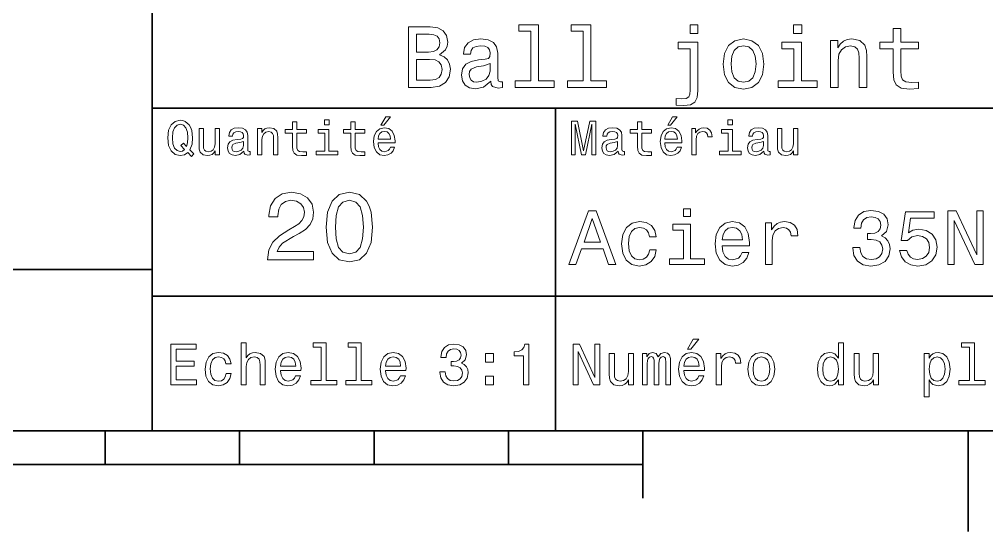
# Model space of a CAD drawing. Extents: x 0 to 297, y 0 to 210.
# Drawn here: x 152.1 to 224.1, y 2.5 to 40.6 of the extents above; entities that cross this region are included whole.
import ezdxf

# ---------------------------------------------------------------- set-up
doc = ezdxf.new("R2010")
doc.units = 0

msp = doc.modelspace()

# ---------------------------------------------------------------- linework, layer by layer
at = {"color": 7, "lineweight": 35}
for p, q in [((162, 10), (162, 70)), ((162, 34), (287, 34)), ((97, 22), (162, 22)), ((162, 20), (287, 20)), ((10, 10), (287, 10)), ((97, 10), (287, 10)), ((98.5, 7.5), (198.5, 7.5))]:
    msp.add_line(p, q, dxfattribs=at)
at = {"color": 7, "lineweight": 35, "ltscale": 0.35}
msp.add_line((192, 20), (192, 34), dxfattribs=at)
at = {"color": 7, "lineweight": 35, "ltscale": 0.25}
msp.add_line((192, 10), (192, 20), dxfattribs=at)
at = {"color": 7, "lineweight": 35, "ltscale": 0.0625}
for p, q in [((158.5, 10), (158.5, 7.5)), ((168.5, 10), (168.5, 7.5)), ((178.5, 10), (178.5, 7.5)), ((188.5, 10), (188.5, 7.5))]:
    msp.add_line(p, q, dxfattribs=at)
at = {"color": 7, "lineweight": 35, "ltscale": 0.125}
msp.add_line((198.5, 10), (198.5, 5), dxfattribs=at)
at = {"color": 7, "lineweight": 35, "ltscale": 0.1875}
msp.add_line((222.699997, 10), (222.699997, 2.5), dxfattribs=at)
at = {"color": 7, "lineweight": 13}
for points in [[(183.372482, 37.961815), (183.82637, 38.337894), (183.943085, 38.590778), (183.981995, 38.902016), (183.89769, 39.388329), (183.644806, 39.738472), (183.236313, 39.95245), (182.66571, 40.030258), (181.064117, 40.030258), (181.064117, 35.530258), (182.756485, 35.530258), (183.359512, 35.621037), (183.806915, 35.886887), (184.085739, 36.308357), (184.182999, 36.87896), (184.124634, 37.261528), (183.969025, 37.57925), (183.716141, 37.812679)], [(190.161377, 39.706051), (190.161377, 36.010086), (188.987747, 36.010086), (188.987747, 35.530258), (191.899139, 35.530258), (191.899139, 36.010086), (190.731995, 36.010086), (190.731995, 40.185879), (189.266571, 40.185879), (189.266571, 39.706051)], [(194.064835, 39.706051), (194.064835, 36.010086), (192.891205, 36.010086), (192.891205, 35.530258), (195.802597, 35.530258), (195.802597, 36.010086), (194.635452, 36.010086), (194.635452, 40.185879), (193.170029, 40.185879), (193.170029, 39.706051)], [(202.585022, 40.185879), (202.014404, 40.185879), (202.014404, 39.537464), (202.585022, 39.537464)], [(210.307632, 40.185879), (209.704605, 40.185879), (209.704605, 39.537464), (210.307632, 39.537464)], [(217.115997, 38.409222), (217.115997, 36.664986), (217.154892, 36.100864), (217.336456, 35.711815), (217.69957, 35.484871), (218.315552, 35.407059), (218.989914, 35.43948), (218.989914, 35.932274), (218.497116, 35.893372), (218.049713, 35.945244), (217.809799, 36.107349), (217.706055, 36.379681), (217.6866, 36.762245), (217.6866, 38.409222), (218.989914, 38.409222), (218.989914, 38.895531), (217.6866, 38.895531), (217.6866, 39.913544), (217.115997, 39.913544), (217.115997, 38.895531), (216.130402, 38.895531), (216.130402, 38.409222)], [(182.542511, 38.162823), (181.66066, 38.162823), (181.66066, 39.492073), (182.594376, 39.492073), (182.944519, 39.453171), (183.190918, 39.336452), (183.340057, 39.135445), (183.391937, 38.837173), (183.333572, 38.538902), (183.177948, 38.331409), (182.912109, 38.201729)], [(187.191635, 35.98415), (187.191635, 35.964695), (187.22406, 35.744236), (187.32132, 35.588615), (187.729828, 35.465416), (188.047546, 35.517288), (188.047546, 35.958214), (187.911377, 35.938759), (187.729828, 36.023052), (187.697403, 36.282421), (187.697403, 38.085014), (187.619598, 38.545387), (187.392654, 38.869595), (186.997116, 39.064121), (186.439484, 39.135445), (185.894806, 39.057636), (185.492798, 38.837173), (185.239914, 38.493515), (185.155624, 38.039623), (185.155624, 38.000721), (185.667862, 38.000721), (185.713257, 38.273052), (185.855911, 38.467579), (186.08934, 38.584293), (186.420029, 38.629681), (186.737747, 38.59726), (186.964691, 38.5), (187.100861, 38.331409), (187.146255, 38.09798), (187.120316, 37.825645), (187.016571, 37.68948), (186.757202, 37.624638), (186.270889, 37.572765), (185.713257, 37.456051), (185.317719, 37.248558), (185.08429, 36.924351), (185.01297, 36.444523), (185.077805, 36.016571), (185.278824, 35.698845), (185.603027, 35.497837), (186.05043, 35.426514), (186.653458, 35.562679)], [(200.963974, 34.719738), (200.963974, 34.207493), (201.547546, 34.175072), (202.046829, 34.239914), (202.364548, 34.440922), (202.533142, 34.791065), (202.585022, 35.290344), (202.585022, 38.895531), (201.119598, 38.895531), (201.119598, 38.409222), (202.014404, 38.409222), (202.014404, 35.335735), (201.988464, 35.024494), (201.904175, 34.829971), (201.716141, 34.719738), (201.398407, 34.687317)], [(204.471893, 37.268009), (204.575653, 36.476944), (204.873917, 35.893372), (205.34726, 35.530258), (205.982712, 35.407059), (206.611664, 35.530258), (207.085022, 35.886887), (207.383286, 36.470459), (207.493515, 37.268009), (207.383286, 38.059078), (207.085022, 38.649136), (206.611664, 39.005764), (205.982712, 39.135445), (205.34726, 39.005764), (204.873917, 38.642651), (204.575653, 38.059078)], [(210.288177, 36.010086), (210.288177, 38.895531), (208.822769, 38.895531), (208.822769, 38.409222), (209.717575, 38.409222), (209.717575, 36.010086), (208.55043, 36.010086), (208.55043, 35.530258), (211.468292, 35.530258), (211.468292, 36.010086)], [(212.447403, 35.530258), (213.018005, 35.530258), (213.018005, 37.540344), (213.07637, 38.000721), (213.264404, 38.337894), (213.556198, 38.545387), (213.945251, 38.623199), (214.256485, 38.558357), (214.451004, 38.383286), (214.548264, 38.091499), (214.580688, 37.70245), (214.580688, 35.530258), (215.151291, 35.530258), (215.151291, 37.819164), (215.125366, 38.279537), (215.008636, 38.662102), (214.626083, 39.012245), (214.029541, 39.135445), (213.698853, 39.090057), (213.420029, 38.966858), (213.180115, 38.759365), (212.992065, 38.480545), (212.992065, 39.012245), (212.447403, 39.012245)], [(205.055481, 37.274494), (205.113831, 37.858067), (205.295395, 38.279537), (205.587173, 38.538902), (205.982712, 38.629681), (206.371765, 38.538902), (206.663544, 38.286022), (206.845093, 37.858067), (206.909943, 37.274494), (206.845093, 36.684437), (206.663544, 36.256481), (206.371765, 35.997116), (205.982712, 35.912823), (205.587173, 35.997116), (205.295395, 36.256481), (205.113831, 36.684437)], [(182.68515, 36.068443), (181.66066, 36.068443), (181.66066, 37.618156), (182.626801, 37.618156), (183.035309, 37.572765), (183.327087, 37.4366), (183.502167, 37.203171), (183.560516, 36.865993), (183.502167, 36.509365), (183.340057, 36.262966), (183.067719, 36.113831)], [(187.126801, 36.749279), (187.048996, 36.412102), (186.841492, 36.152737), (186.530258, 35.98415), (186.14769, 35.925793), (185.901291, 35.958214), (185.726227, 36.061958), (185.615997, 36.243515), (185.583572, 36.496395), (185.609512, 36.723343), (185.713257, 36.885445), (186.128235, 37.067001), (186.653458, 37.14481), (187.126801, 37.30043)], [(164.642654, 30.685879), (164.916428, 30.401297), (165.107346, 30.592218), (164.811966, 30.894812), (164.963257, 31.305475), (165.010086, 31.780979), (164.941635, 32.339336), (164.862396, 32.56628), (164.757919, 32.753601), (164.46254, 33.009365), (164.282425, 33.074207), (164.08429, 33.099422), (163.702454, 33.009365), (163.41066, 32.757202), (163.223343, 32.342937), (163.158508, 31.780979), (163.223343, 31.219019), (163.407059, 30.804754), (163.698853, 30.54899), (164.08429, 30.462536), (164.39769, 30.520172)], [(175.161377, 33.117435), (174.82637, 33.117435), (174.82637, 32.757202), (175.161377, 32.757202)], [(179.015854, 32.728386), (179.228394, 32.728386), (179.729111, 33.340778), (179.376083, 33.340778)], [(200.341492, 32.728386), (200.554031, 32.728386), (201.054749, 33.340778), (200.701736, 33.340778)], [(205.161377, 33.117435), (204.82637, 33.117435), (204.82637, 32.757202), (205.161377, 32.757202)], [(164.41571, 30.916426), (164.260803, 30.801151), (164.08429, 30.765129), (163.850143, 30.829971), (163.666428, 31.024494), (163.543945, 31.341497), (163.504318, 31.780979), (163.543945, 32.216858), (163.662827, 32.537464), (163.846542, 32.731987), (164.08429, 32.80043), (164.318451, 32.731987), (164.502167, 32.533859), (164.621033, 32.213257), (164.664261, 31.780979), (164.631851, 31.40634), (164.5634, 31.150576), (164.329254, 31.395533), (164.13472, 31.211815)], [(166.998566, 32.465416), (166.681549, 32.465416), (166.681549, 31.348703), (166.645538, 31.089336), (166.541061, 30.902016), (166.378967, 30.786743), (166.166428, 30.750719), (165.997116, 30.779539), (165.889053, 30.865993), (165.827805, 31.013687), (165.8134, 31.222622), (165.8134, 32.465416), (165.496399, 32.465416), (165.496399, 31.193804), (165.507202, 30.93804), (165.575653, 30.725504), (165.784576, 30.530979), (166.119598, 30.462536), (166.299713, 30.487751), (166.454605, 30.552593), (166.587891, 30.664265), (166.695969, 30.826368), (166.695969, 30.530979), (166.998566, 30.530979)], [(168.824921, 30.78314), (168.824921, 30.772333), (168.842941, 30.649855), (168.896973, 30.5634), (169.123917, 30.494957), (169.30043, 30.523775), (169.30043, 30.768732), (169.224777, 30.757925), (169.123917, 30.804754), (169.105911, 30.948847), (169.105911, 31.950287), (169.062683, 32.206051), (168.9366, 32.386166), (168.716858, 32.494236), (168.407059, 32.533859), (168.104462, 32.490635), (167.881119, 32.368156), (167.740631, 32.177231), (167.693802, 31.925072), (167.693802, 31.903458), (167.978394, 31.903458), (168.003601, 32.054756), (168.082855, 32.162823), (168.21254, 32.227665), (168.396255, 32.25288), (168.572769, 32.234871), (168.698853, 32.180836), (168.77449, 32.087173), (168.799713, 31.957493), (168.785309, 31.806194), (168.727661, 31.730547), (168.583572, 31.694523), (168.3134, 31.665705), (168.003601, 31.600864), (167.783859, 31.48559), (167.654175, 31.305475), (167.614548, 31.038904), (167.650574, 30.801151), (167.762253, 30.62464), (167.942368, 30.512968), (168.190918, 30.473343), (168.52594, 30.54899)], [(169.844376, 30.530979), (170.161377, 30.530979), (170.161377, 31.647694), (170.193802, 31.903458), (170.298279, 32.090778), (170.460373, 32.206051), (170.676514, 32.249279), (170.849426, 32.213257), (170.957489, 32.115993), (171.011536, 31.95389), (171.029541, 31.737751), (171.029541, 30.530979), (171.346542, 30.530979), (171.346542, 31.802593), (171.332138, 32.058357), (171.267288, 32.270893), (171.054749, 32.465416), (170.723343, 32.533859), (170.539627, 32.508644), (170.38472, 32.440201), (170.251434, 32.324928), (170.146973, 32.170029), (170.146973, 32.465416), (169.844376, 32.465416)], [(172.438034, 32.130402), (172.438034, 31.161383), (172.459656, 30.847982), (172.560516, 30.631844), (172.762253, 30.505762), (173.104462, 30.462536), (173.479111, 30.480547), (173.479111, 30.754322), (173.205338, 30.732708), (172.956772, 30.761526), (172.823486, 30.851583), (172.765854, 31.002882), (172.755035, 31.215418), (172.755035, 32.130402), (173.479111, 32.130402), (173.479111, 32.400574), (172.755035, 32.400574), (172.755035, 32.966137), (172.438034, 32.966137), (172.438034, 32.400574), (171.890488, 32.400574), (171.890488, 32.130402)], [(175.150574, 30.79755), (175.150574, 32.400574), (174.336456, 32.400574), (174.336456, 32.130402), (174.833572, 32.130402), (174.833572, 30.79755), (174.185165, 30.79755), (174.185165, 30.530979), (175.806198, 30.530979), (175.806198, 30.79755)], [(176.775223, 32.130402), (176.775223, 31.161383), (176.796829, 30.847982), (176.89769, 30.631844), (177.099426, 30.505762), (177.44165, 30.462536), (177.816284, 30.480547), (177.816284, 30.754322), (177.542511, 30.732708), (177.293945, 30.761526), (177.16066, 30.851583), (177.103027, 31.002882), (177.092224, 31.215418), (177.092224, 32.130402), (177.816284, 32.130402), (177.816284, 32.400574), (177.092224, 32.400574), (177.092224, 32.966137), (176.775223, 32.966137), (176.775223, 32.400574), (176.227661, 32.400574), (176.227661, 32.130402)], [(178.796112, 31.40634), (180.064117, 31.40634), (180.067719, 31.554033), (180.010086, 31.9683), (179.851593, 32.278099), (179.599426, 32.465416), (179.264404, 32.533859), (178.9366, 32.461815), (178.684433, 32.260086), (178.522339, 31.932276), (178.464691, 31.5), (178.518738, 31.056915), (178.680832, 30.732708), (178.929398, 30.530979), (179.253601, 30.462536), (179.534576, 30.509365), (179.765137, 30.631844), (179.934433, 30.826368), (180.031708, 31.085733), (179.718292, 31.085733), (179.653458, 30.941643), (179.559799, 30.833572), (179.293228, 30.747118), (179.087891, 30.786743), (178.932999, 30.912823), (178.832138, 31.118155), (178.796112, 31.395533)], [(193.183716, 30.530979), (193.46109, 30.530979), (193.46109, 32.80043), (193.929398, 30.530979), (194.239197, 30.530979), (194.703888, 32.80043), (194.703888, 30.530979), (194.984863, 30.530979), (194.984863, 33.030979), (194.545395, 33.030979), (194.08429, 30.826368), (193.626801, 33.030979), (193.183716, 33.030979)], [(196.656342, 30.78314), (196.656342, 30.772333), (196.674347, 30.649855), (196.728394, 30.5634), (196.955338, 30.494957), (197.131851, 30.523775), (197.131851, 30.768732), (197.056198, 30.757925), (196.955338, 30.804754), (196.937317, 30.948847), (196.937317, 31.950287), (196.894089, 32.206051), (196.768005, 32.386166), (196.548264, 32.494236), (196.23848, 32.533859), (195.935883, 32.490635), (195.71254, 32.368156), (195.572052, 32.177231), (195.525223, 31.925072), (195.525223, 31.903458), (195.809799, 31.903458), (195.835022, 32.054756), (195.914261, 32.162823), (196.043945, 32.227665), (196.227661, 32.25288), (196.404175, 32.234871), (196.530258, 32.180836), (196.605911, 32.087173), (196.631119, 31.957493), (196.616714, 31.806194), (196.559082, 31.730547), (196.414978, 31.694523), (196.144806, 31.665705), (195.835022, 31.600864), (195.61528, 31.48559), (195.485596, 31.305475), (195.445969, 31.038904), (195.481995, 30.801151), (195.593658, 30.62464), (195.773773, 30.512968), (196.022339, 30.473343), (196.357346, 30.54899)], [(198.100861, 32.130402), (198.100861, 31.161383), (198.122482, 30.847982), (198.223343, 30.631844), (198.425079, 30.505762), (198.767288, 30.462536), (199.141937, 30.480547), (199.141937, 30.754322), (198.868149, 30.732708), (198.619598, 30.761526), (198.486313, 30.851583), (198.42868, 31.002882), (198.417862, 31.215418), (198.417862, 32.130402), (199.141937, 32.130402), (199.141937, 32.400574), (198.417862, 32.400574), (198.417862, 32.966137), (198.100861, 32.966137), (198.100861, 32.400574), (197.553314, 32.400574), (197.553314, 32.130402)], [(200.121765, 31.40634), (201.389771, 31.40634), (201.393372, 31.554033), (201.335739, 31.9683), (201.177231, 32.278099), (200.925079, 32.465416), (200.590057, 32.533859), (200.262253, 32.461815), (200.010086, 32.260086), (199.847977, 31.932276), (199.790344, 31.5), (199.844376, 31.056915), (200.006485, 30.732708), (200.255051, 30.530979), (200.579254, 30.462536), (200.860229, 30.509365), (201.090775, 30.631844), (201.260086, 30.826368), (201.357346, 31.085733), (201.043945, 31.085733), (200.979111, 30.941643), (200.885452, 30.833572), (200.618881, 30.747118), (200.413544, 30.786743), (200.258652, 30.912823), (200.157776, 31.118155), (200.121765, 31.395533)], [(202.131851, 30.530979), (202.448853, 30.530979), (202.448853, 31.636887), (202.481262, 31.903458), (202.578537, 32.094379), (202.73703, 32.209652), (202.94957, 32.249279), (203.108063, 32.224064), (203.226944, 32.152016), (203.298996, 32.029537), (203.324203, 31.863832), (203.644806, 31.863832), (203.601593, 32.155621), (203.482712, 32.364552), (203.284576, 32.490635), (203.014404, 32.533859), (202.830688, 32.505043), (202.672195, 32.432995), (202.531708, 32.310516), (202.420029, 32.144814), (202.420029, 32.465416), (202.131851, 32.465416)], [(205.150574, 30.79755), (205.150574, 32.400574), (204.336456, 32.400574), (204.336456, 32.130402), (204.833572, 32.130402), (204.833572, 30.79755), (204.185165, 30.79755), (204.185165, 30.530979), (205.806198, 30.530979), (205.806198, 30.79755)], [(207.499283, 30.78314), (207.499283, 30.772333), (207.517288, 30.649855), (207.57132, 30.5634), (207.798264, 30.494957), (207.974777, 30.523775), (207.974777, 30.768732), (207.899139, 30.757925), (207.798264, 30.804754), (207.780258, 30.948847), (207.780258, 31.950287), (207.73703, 32.206051), (207.610947, 32.386166), (207.391205, 32.494236), (207.081406, 32.533859), (206.778824, 32.490635), (206.555481, 32.368156), (206.414978, 32.177231), (206.368149, 31.925072), (206.368149, 31.903458), (206.65274, 31.903458), (206.677948, 32.054756), (206.757202, 32.162823), (206.886887, 32.227665), (207.070602, 32.25288), (207.247116, 32.234871), (207.373199, 32.180836), (207.448853, 32.087173), (207.47406, 31.957493), (207.459656, 31.806194), (207.402023, 31.730547), (207.257919, 31.694523), (206.987747, 31.665705), (206.677948, 31.600864), (206.458206, 31.48559), (206.328537, 31.305475), (206.28891, 31.038904), (206.324921, 30.801151), (206.4366, 30.62464), (206.616714, 30.512968), (206.86528, 30.473343), (207.200287, 30.54899)], [(210.010086, 32.465416), (209.693085, 32.465416), (209.693085, 31.348703), (209.657059, 31.089336), (209.552597, 30.902016), (209.390488, 30.786743), (209.177948, 30.750719), (209.008636, 30.779539), (208.900574, 30.865993), (208.83934, 31.013687), (208.824921, 31.222622), (208.824921, 32.465416), (208.507919, 32.465416), (208.507919, 31.193804), (208.518738, 30.93804), (208.587173, 30.725504), (208.796112, 30.530979), (209.131119, 30.462536), (209.311234, 30.487751), (209.466141, 30.552593), (209.599426, 30.664265), (209.707489, 30.826368), (209.707489, 30.530979), (210.010086, 30.530979)], [(178.796112, 31.672911), (178.835739, 31.921469), (178.932999, 32.105186), (179.080688, 32.216858), (179.275208, 32.256485), (179.466141, 32.216858), (179.613831, 32.105186), (179.703888, 31.921469), (179.736313, 31.672911)], [(200.121765, 31.672911), (200.161377, 31.921469), (200.258652, 32.105186), (200.406342, 32.216858), (200.600861, 32.256485), (200.791794, 32.216858), (200.939484, 32.105186), (201.029541, 31.921469), (201.061966, 31.672911)], [(168.78891, 31.208212), (168.745682, 31.020893), (168.630402, 30.876801), (168.457489, 30.78314), (168.244965, 30.750719), (168.108063, 30.768732), (168.010803, 30.826368), (167.94957, 30.927233), (167.931549, 31.067722), (167.945969, 31.193804), (168.003601, 31.283861), (168.234146, 31.384726), (168.52594, 31.427954), (168.78891, 31.514408)], [(196.620316, 31.208212), (196.577087, 31.020893), (196.461823, 30.876801), (196.28891, 30.78314), (196.07637, 30.750719), (195.939484, 30.768732), (195.842224, 30.826368), (195.780975, 30.927233), (195.76297, 31.067722), (195.777374, 31.193804), (195.835022, 31.283861), (196.065567, 31.384726), (196.357346, 31.427954), (196.620316, 31.514408)], [(207.463257, 31.208212), (207.420029, 31.020893), (207.304749, 30.876801), (207.131851, 30.78314), (206.919312, 30.750719), (206.782425, 30.768732), (206.68515, 30.826368), (206.623917, 30.927233), (206.605911, 31.067722), (206.620316, 31.193804), (206.677948, 31.283861), (206.908508, 31.384726), (207.200287, 31.427954), (207.463257, 31.514408)], [(170.573486, 22.700289), (174.010086, 22.700289), (174.010086, 23.319885), (171.293945, 23.319885), (171.445251, 23.658503), (171.70462, 23.939482), (172.504318, 24.45101), (172.929398, 24.667147), (173.404907, 24.976946), (173.743515, 25.337177), (173.938049, 25.762249), (174.010086, 26.244957), (173.887604, 26.850143), (173.548996, 27.325649), (173.030258, 27.628242), (172.360229, 27.736313), (171.668594, 27.613834), (171.142654, 27.275217), (170.804031, 26.734871), (170.688766, 26.021614), (170.688766, 25.92075), (171.344376, 25.92075), (171.344376, 25.978386), (171.409225, 26.4683), (171.603745, 26.828531), (171.913544, 27.059078), (172.324203, 27.138329), (172.742081, 27.066282), (173.05188, 26.886168), (173.253601, 26.605188), (173.325653, 26.252163), (173.275223, 25.92075), (173.138336, 25.639771), (172.907776, 25.394814), (172.590775, 25.178675), (172.16571, 24.948128), (171.459656, 24.501442), (170.96254, 24.025938), (170.667145, 23.449568), (170.573486, 22.721903)], [(174.932281, 25.142653), (175.040344, 24.011528), (175.378967, 23.204611), (175.919312, 22.714699), (176.668594, 22.556196), (177.41066, 22.714699), (177.951004, 23.204611), (178.282425, 24.011528), (178.39769, 25.142653), (178.282425, 26.266571), (178.145538, 26.713257), (177.951004, 27.080692), (177.41066, 27.570606), (176.668594, 27.736313), (175.919312, 27.570606), (175.378967, 27.073488), (175.040344, 26.266571)], [(175.623917, 25.142653), (175.681564, 26.01441), (175.861679, 26.641211), (176.185883, 27.008646), (176.668594, 27.138329), (177.144089, 27.008646), (177.468307, 26.641211), (177.648422, 26.01441), (177.706055, 25.142653), (177.648422, 24.263689), (177.468307, 23.636889), (177.144089, 23.269453), (176.668594, 23.146975), (176.185883, 23.269453), (175.861679, 23.636889), (175.681564, 24.263689)], [(192.982712, 22.360231), (193.51297, 22.360231), (193.933716, 23.536024), (195.530258, 23.536024), (195.951004, 22.360231), (196.492798, 22.360231), (195.028824, 26.365995), (194.440918, 26.365995)], [(202.048996, 26.49856), (201.51297, 26.49856), (201.51297, 25.922192), (202.048996, 25.922192)], [(214.100861, 23.616716), (214.100861, 23.57637), (214.193085, 23.023056), (214.463974, 22.60807), (214.890488, 22.342941), (215.455338, 22.244957), (216.054749, 22.342941), (216.504318, 22.596542), (216.792511, 23), (216.896255, 23.518732), (216.850143, 23.858791), (216.723343, 24.135448), (216.515854, 24.348703), (216.239197, 24.504324), (216.613831, 24.815563), (216.746399, 25.311239), (216.659943, 25.760807), (216.412109, 26.100864), (216.008636, 26.314121), (215.455338, 26.38905), (214.9366, 26.296831), (214.53891, 26.043228), (214.279541, 25.639771), (214.193085, 25.103746), (214.193085, 25.063402), (214.706055, 25.063402), (214.752167, 25.432278), (214.902023, 25.697407), (215.144089, 25.858791), (215.484146, 25.916428), (215.783859, 25.870317), (216.002884, 25.749281), (216.135452, 25.553314), (216.187317, 25.288185), (216.135452, 25.005764), (215.997116, 24.815563), (215.755035, 24.700289), (215.426514, 24.665707), (215.201721, 24.671471), (215.201721, 24.216139), (215.484146, 24.227667), (215.84726, 24.175793), (216.118149, 24.037464), (216.279541, 23.812681), (216.337173, 23.518732), (216.273773, 23.184439), (216.106628, 22.9366), (215.841492, 22.780981), (215.489914, 22.729107), (215.126801, 22.786745), (214.861664, 22.959656), (214.694519, 23.236313), (214.631119, 23.616716)], [(217.593658, 23.40346), (217.720459, 22.930836), (218.002884, 22.56196), (218.417862, 22.331413), (218.94812, 22.244957), (219.530258, 22.348703), (219.985596, 22.631124), (220.273773, 23.080692), (220.383286, 23.657061), (220.285309, 24.193085), (220.008636, 24.613834), (219.57637, 24.884727), (219.017288, 24.98271), (218.585007, 24.913546), (218.250717, 24.723343), (218.412109, 25.801153), (220.164261, 25.801153), (220.164261, 26.273777), (218.02594, 26.273777), (217.708939, 24.152739), (218.170029, 24.152739), (218.504318, 24.423632), (218.930832, 24.521614), (219.299713, 24.458214), (219.582123, 24.273777), (219.760803, 23.991356), (219.824203, 23.628242), (219.760803, 23.265131), (219.57637, 22.98271), (219.293945, 22.804035), (218.930832, 22.740635), (218.625366, 22.780981), (218.389053, 22.913546), (218.216141, 23.121038), (218.129684, 23.40346)], [(221.17868, 22.360231), (221.657059, 22.360231), (221.657059, 25.639771), (223.190201, 22.360231), (223.806915, 22.360231), (223.806915, 26.360231), (223.322769, 26.360231), (223.322769, 23.080692), (221.806915, 26.360231), (221.17868, 26.360231)], [(194.118149, 24.025938), (194.734863, 25.789627), (195.351578, 24.025938)], [(198.982712, 24.429396), (199.484146, 24.429396), (199.380402, 24.890491), (199.132568, 25.253603), (198.746399, 25.478386), (198.244949, 25.564842), (197.69165, 25.449568), (197.270889, 25.126802), (197.005768, 24.602306), (196.913544, 23.899136), (197, 23.201731), (197.259369, 22.682999), (197.668594, 22.360231), (198.227661, 22.250721), (198.723343, 22.337177), (199.109512, 22.579252), (199.374634, 22.959656), (199.489914, 23.46686), (199.005768, 23.46686), (198.919312, 23.144093), (198.757919, 22.902018), (198.527374, 22.752163), (198.244949, 22.706053), (197.893372, 22.780981), (197.639771, 23.011528), (197.484146, 23.386168), (197.432281, 23.916428), (197.484146, 24.43516), (197.645538, 24.809799), (197.904892, 25.040346), (198.244949, 25.121038), (198.544662, 25.069164), (198.769455, 24.9366), (198.919312, 24.717581)], [(202.031708, 22.786745), (202.031708, 25.351585), (200.729111, 25.351585), (200.729111, 24.91931), (201.52449, 24.91931), (201.52449, 22.786745), (200.48703, 22.786745), (200.48703, 22.360231), (203.080688, 22.360231), (203.080688, 22.786745)], [(204.394806, 23.760807), (206.42363, 23.760807), (206.429398, 23.99712), (206.337173, 24.659943), (206.083572, 25.155621), (205.680115, 25.455332), (205.144089, 25.564842), (204.619598, 25.449568), (204.216141, 25.126802), (203.956772, 24.602306), (203.864548, 23.910664), (203.951004, 23.201731), (204.210373, 22.682999), (204.608063, 22.360231), (205.126801, 22.250721), (205.57637, 22.325649), (205.945251, 22.521614), (206.216141, 22.832853), (206.371765, 23.247839), (205.870316, 23.247839), (205.766571, 23.017292), (205.616714, 22.844381), (205.190201, 22.706053), (204.861664, 22.769453), (204.613831, 22.971182), (204.452454, 23.299713), (204.394806, 23.743517)], [(207.610947, 22.360231), (208.118149, 22.360231), (208.118149, 24.129684), (208.170029, 24.556196), (208.325653, 24.861671), (208.579254, 25.04611), (208.919312, 25.10951), (209.172913, 25.069164), (209.363113, 24.953892), (209.478394, 24.757925), (209.518738, 24.492796), (210.031708, 24.492796), (209.96254, 24.959656), (209.772339, 25.293949), (209.455338, 25.495678), (209.023056, 25.564842), (208.729111, 25.518732), (208.47551, 25.40346), (208.250717, 25.207493), (208.072052, 24.942364), (208.072052, 25.455332), (207.610947, 25.455332)], [(204.394806, 24.187321), (204.458206, 24.585014), (204.613831, 24.878963), (204.850143, 25.057638), (205.161377, 25.121038), (205.466858, 25.057638), (205.703171, 24.878963), (205.84726, 24.585014), (205.899139, 24.187321)], [(201.809799, 16.065563), (202.06485, 16.065563), (202.66571, 16.800432), (202.242081, 16.800432)], [(163.393372, 13.428675), (165.295395, 13.428675), (165.295395, 13.791787), (163.791061, 13.791787), (163.791061, 14.807637), (165.131119, 14.807637), (165.131119, 15.166427), (163.791061, 15.166427), (163.791061, 16.065563), (165.260803, 16.065563), (165.260803, 16.428675), (163.393372, 16.428675)], [(167.48703, 14.980548), (167.863113, 14.980548), (167.785309, 15.326369), (167.599426, 15.598703), (167.309799, 15.767292), (166.933716, 15.832133), (166.518738, 15.745678), (166.203171, 15.503603), (166.004318, 15.110231), (165.935165, 14.582853), (166, 14.059798), (166.194519, 13.67075), (166.501434, 13.428675), (166.920746, 13.346542), (167.292511, 13.411384), (167.582138, 13.592939), (167.780975, 13.878242), (167.867432, 14.258646), (167.504318, 14.258646), (167.439484, 14.016571), (167.318451, 13.835014), (167.145538, 13.722623), (166.933716, 13.688041), (166.670029, 13.744237), (166.479828, 13.917148), (166.363113, 14.198127), (166.324203, 14.595821), (166.363113, 14.984871), (166.484146, 15.26585), (166.67868, 15.438761), (166.933716, 15.49928), (167.158508, 15.460375), (167.327087, 15.360951), (167.439484, 15.196686)], [(168.610947, 13.428675), (168.991348, 13.428675), (168.991348, 14.768732), (169.030258, 15.075649), (169.155624, 15.300432), (169.350143, 15.438761), (169.609512, 15.490635), (169.817001, 15.447407), (169.946686, 15.330692), (170.011536, 15.136168), (170.033142, 14.876801), (170.033142, 13.428675), (170.413544, 13.428675), (170.413544, 14.954612), (170.396255, 15.261528), (170.318451, 15.516571), (170.0634, 15.75), (169.66571, 15.832133), (169.44957, 15.801874), (169.263687, 15.719741), (169.108063, 15.590058), (168.991348, 15.412825), (168.991348, 16.532421), (168.610947, 16.532421)], [(171.546112, 14.479107), (173.067719, 14.479107), (173.072052, 14.656341), (173.002884, 15.153459), (172.812683, 15.525217), (172.510086, 15.75), (172.108063, 15.832133), (171.714691, 15.745678), (171.412109, 15.503603), (171.217575, 15.110231), (171.148422, 14.591499), (171.213257, 14.059798), (171.407776, 13.67075), (171.706055, 13.428675), (172.095108, 13.346542), (172.432281, 13.402739), (172.708939, 13.549712), (172.912109, 13.783141), (173.028824, 14.09438), (172.65274, 14.09438), (172.574936, 13.92147), (172.46254, 13.791787), (172.142654, 13.688041), (171.896255, 13.735591), (171.710373, 13.886888), (171.58934, 14.133286), (171.546112, 14.466139)], [(174.572052, 16.212536), (174.572052, 13.748559), (173.789627, 13.748559), (173.789627, 13.428675), (175.730545, 13.428675), (175.730545, 13.748559), (174.952454, 13.748559), (174.952454, 16.532421), (173.97551, 16.532421), (173.97551, 16.212536)], [(177.174347, 16.212536), (177.174347, 13.748559), (176.391937, 13.748559), (176.391937, 13.428675), (178.332855, 13.428675), (178.332855, 13.748559), (177.554749, 13.748559), (177.554749, 16.532421), (176.577805, 16.532421), (176.577805, 16.212536)], [(179.353027, 14.479107), (180.874634, 14.479107), (180.878967, 14.656341), (180.809799, 15.153459), (180.619598, 15.525217), (180.317001, 15.75), (179.914978, 15.832133), (179.521606, 15.745678), (179.219025, 15.503603), (179.02449, 15.110231), (178.955338, 14.591499), (179.020172, 14.059798), (179.214691, 13.67075), (179.51297, 13.428675), (179.902023, 13.346542), (180.239197, 13.402739), (180.515854, 13.549712), (180.719025, 13.783141), (180.835739, 14.09438), (180.459656, 14.09438), (180.381851, 13.92147), (180.269455, 13.791787), (179.94957, 13.688041), (179.703171, 13.735591), (179.517288, 13.886888), (179.396255, 14.133286), (179.353027, 14.466139)], [(183.404892, 14.371037), (183.404892, 14.340778), (183.47406, 13.925793), (183.677231, 13.614553), (183.997116, 13.415707), (184.420746, 13.342219), (184.870316, 13.415707), (185.207489, 13.605908), (185.42363, 13.908502), (185.501434, 14.297551), (185.466858, 14.552594), (185.37175, 14.760087), (185.216125, 14.92003), (185.008636, 15.036744), (185.289612, 15.270173), (185.389038, 15.641932), (185.324203, 15.979107), (185.138321, 16.23415), (184.835724, 16.394093), (184.420746, 16.450289), (184.031693, 16.381124), (183.733429, 16.190922), (183.538895, 15.888329), (183.47406, 15.486312), (183.47406, 15.456053), (183.85878, 15.456053), (183.893372, 15.73271), (184.005753, 15.931557), (184.187317, 16.052593), (184.442352, 16.095821), (184.667145, 16.061239), (184.831406, 15.970462), (184.930832, 15.823487), (184.969727, 15.62464), (184.930832, 15.412825), (184.827087, 15.270173), (184.645523, 15.183718), (184.399124, 15.157782), (184.230545, 15.162104), (184.230545, 14.820605), (184.442352, 14.829251), (184.714691, 14.790346), (184.917862, 14.6866), (185.038895, 14.518012), (185.082123, 14.297551), (185.034576, 14.04683), (184.90921, 13.860951), (184.710373, 13.744237), (184.446686, 13.705332), (184.174347, 13.748559), (183.975494, 13.878242), (183.850143, 14.085735), (183.802582, 14.371037)], [(189.621033, 13.428675), (190.014404, 13.428675), (190.014404, 16.450289), (189.720459, 16.450289), (189.642639, 16.1866), (189.48703, 16.009367), (189.249268, 15.905621), (188.920746, 15.871038), (188.920746, 15.564121), (189.621033, 15.564121)], [(193.315567, 13.428675), (193.674347, 13.428675), (193.674347, 15.888329), (194.824203, 13.428675), (195.286743, 13.428675), (195.286743, 16.428675), (194.92363, 16.428675), (194.92363, 13.969021), (193.786743, 16.428675), (193.315567, 16.428675)], [(198.459656, 13.428675), (198.809799, 13.428675), (198.809799, 14.980548), (198.831406, 15.213978), (198.896255, 15.382565), (198.995682, 15.481989), (199.125366, 15.520894), (199.229111, 15.486312), (199.298279, 15.399857), (199.332855, 15.252882), (199.345825, 15.058358), (199.345825, 13.428675), (199.674347, 13.428675), (199.674347, 14.980548), (199.695969, 15.209655), (199.760803, 15.378242), (199.864548, 15.481989), (199.994232, 15.520894), (200.097977, 15.486312), (200.167145, 15.399857), (200.210373, 15.058358), (200.210373, 13.428675), (200.560516, 13.428675), (200.560516, 15.032421), (200.53891, 15.365274), (200.469742, 15.620317), (200.331406, 15.775937), (200.106628, 15.832133), (199.842941, 15.745678), (199.639771, 15.494957), (199.479828, 15.741355), (199.211823, 15.832133), (198.965424, 15.745678), (198.796829, 15.503603), (198.796829, 15.75), (198.459656, 15.75)], [(201.546112, 14.479107), (203.067719, 14.479107), (203.072052, 14.656341), (203.002884, 15.153459), (202.812683, 15.525217), (202.510086, 15.75), (202.108063, 15.832133), (201.714691, 15.745678), (201.412109, 15.503603), (201.217575, 15.110231), (201.148422, 14.591499), (201.213257, 14.059798), (201.407776, 13.67075), (201.706055, 13.428675), (202.095108, 13.346542), (202.432281, 13.402739), (202.708939, 13.549712), (202.912109, 13.783141), (203.028824, 14.09438), (202.65274, 14.09438), (202.574936, 13.92147), (202.46254, 13.791787), (202.142654, 13.688041), (201.896255, 13.735591), (201.710373, 13.886888), (201.58934, 14.133286), (201.546112, 14.466139)], [(203.958221, 13.428675), (204.338623, 13.428675), (204.338623, 14.755764), (204.377518, 15.075649), (204.494232, 15.304755), (204.684433, 15.443084), (204.939484, 15.490635), (205.129684, 15.460375), (205.272339, 15.373919), (205.358795, 15.226946), (205.389053, 15.028098), (205.773773, 15.028098), (205.721909, 15.378242), (205.579254, 15.628963), (205.341492, 15.78026), (205.017288, 15.832133), (204.796829, 15.797551), (204.606628, 15.711096), (204.438034, 15.564121), (204.304031, 15.365274), (204.304031, 15.75), (203.958221, 15.75)], [(206.305481, 14.587176), (206.374634, 14.059798), (206.573486, 13.67075), (206.889053, 13.428675), (207.312683, 13.346542), (207.731995, 13.428675), (208.047546, 13.666427), (208.246399, 14.055476), (208.319885, 14.587176), (208.246399, 15.114553), (208.047546, 15.507925), (207.731995, 15.745678), (207.312683, 15.832133), (206.889053, 15.745678), (206.573486, 15.503603), (206.374634, 15.114553)], [(213.048996, 13.787464), (213.048996, 13.428675), (213.429398, 13.428675), (213.429398, 16.532421), (213.053314, 16.532421), (213.053314, 15.395534), (212.763687, 15.724064), (212.586456, 15.801874), (212.383286, 15.832133), (212.015854, 15.745678), (211.730545, 15.503603), (211.544662, 15.114553), (211.479828, 14.591499), (211.544662, 14.068444), (211.730545, 13.675073), (212.015854, 13.428675), (212.383286, 13.346542), (212.586456, 13.376801), (212.768005, 13.454611)], [(219.788193, 15.391211), (219.788193, 15.75), (219.407776, 15.75), (219.407776, 12.529539), (219.788193, 12.529539), (219.788193, 13.783141), (219.922195, 13.579971), (220.073486, 13.445966), (220.453888, 13.346542), (220.817001, 13.428675), (221.10231, 13.675073), (221.288193, 14.064121), (221.357346, 14.591499), (221.288193, 15.114553), (221.10231, 15.503603), (220.817001, 15.745678), (220.453888, 15.832133), (220.246399, 15.806196), (220.069168, 15.724064), (219.917877, 15.585735)], [(222.788193, 16.212536), (222.788193, 13.748559), (222.005768, 13.748559), (222.005768, 13.428675), (223.946686, 13.428675), (223.946686, 13.748559), (223.168594, 13.748559), (223.168594, 16.532421), (222.19165, 16.532421), (222.19165, 16.212536)], [(171.546112, 14.798992), (171.593658, 15.097262), (171.710373, 15.317724), (171.887604, 15.45173), (172.121033, 15.49928), (172.350143, 15.45173), (172.527374, 15.317724), (172.635452, 15.097262), (172.674347, 14.798992)], [(179.353027, 14.798992), (179.400574, 15.097262), (179.517288, 15.317724), (179.694519, 15.45173), (179.927948, 15.49928), (180.157059, 15.45173), (180.33429, 15.317724), (180.442368, 15.097262), (180.481262, 14.798992)], [(186.798264, 15.105908), (187.394806, 15.105908), (187.394806, 15.75), (186.798264, 15.75)], [(197.798279, 15.75), (197.417862, 15.75), (197.417862, 14.409943), (197.374634, 14.098703), (197.249283, 13.873919), (197.054749, 13.735591), (196.799713, 13.692364), (196.596542, 13.726946), (196.466858, 13.830692), (196.393372, 14.007925), (196.376083, 14.258646), (196.376083, 15.75), (195.995682, 15.75), (195.995682, 14.224064), (196.008652, 13.917148), (196.090775, 13.662104), (196.341492, 13.428675), (196.743515, 13.346542), (196.959656, 13.376801), (197.145538, 13.454611), (197.305481, 13.588617), (197.435165, 13.783141), (197.435165, 13.428675), (197.798279, 13.428675)], [(201.546112, 14.798992), (201.593658, 15.097262), (201.710373, 15.317724), (201.887604, 15.45173), (202.121033, 15.49928), (202.350143, 15.45173), (202.527374, 15.317724), (202.635452, 15.097262), (202.674347, 14.798992)], [(206.694519, 14.591499), (206.733429, 14.980548), (206.854462, 15.261528), (207.048996, 15.434439), (207.312683, 15.494957), (207.572052, 15.434439), (207.766571, 15.26585), (207.887604, 14.980548), (207.930832, 14.591499), (207.887604, 14.198127), (207.766571, 13.912825), (207.572052, 13.739914), (207.312683, 13.683718), (207.048996, 13.739914), (206.854462, 13.912825), (206.733429, 14.198127)], [(212.44812, 15.490635), (212.698853, 15.430116), (212.889053, 15.261528), (213.001434, 14.980548), (213.044678, 14.591499), (213.001434, 14.198127), (212.889053, 13.917148), (212.698853, 13.744237), (212.44812, 13.688041), (212.210373, 13.744237), (212.028824, 13.917148), (211.907776, 14.20245), (211.868881, 14.591499), (211.907776, 14.976225), (212.028824, 15.257205), (212.210373, 15.430116)], [(216.014404, 15.75), (215.634003, 15.75), (215.634003, 14.409943), (215.590775, 14.098703), (215.465424, 13.873919), (215.270889, 13.735591), (215.015854, 13.692364), (214.812683, 13.726946), (214.682999, 13.830692), (214.609512, 14.007925), (214.592224, 14.258646), (214.592224, 15.75), (214.211823, 15.75), (214.211823, 14.224064), (214.224792, 13.917148), (214.306915, 13.662104), (214.557632, 13.428675), (214.959656, 13.346542), (215.175797, 13.376801), (215.361679, 13.454611), (215.521622, 13.588617), (215.651306, 13.783141), (215.651306, 13.428675), (216.014404, 13.428675)], [(220.389053, 13.688041), (220.134003, 13.744237), (219.948135, 13.917148), (219.831421, 14.198127), (219.792511, 14.591499), (219.831421, 14.980548), (219.948135, 15.261528), (220.134003, 15.430116), (220.389053, 15.490635), (220.622482, 15.430116), (220.808365, 15.257205), (220.925079, 14.976225), (220.968307, 14.591499), (220.925079, 14.20245), (220.808365, 13.917148), (220.622482, 13.744237)], [(186.798264, 13.428675), (187.394806, 13.428675), (187.394806, 14.072767), (186.798264, 14.072767)]]:
    msp.add_lwpolyline(points, close=True, dxfattribs=at)

doc.saveas('drawing.dxf')
